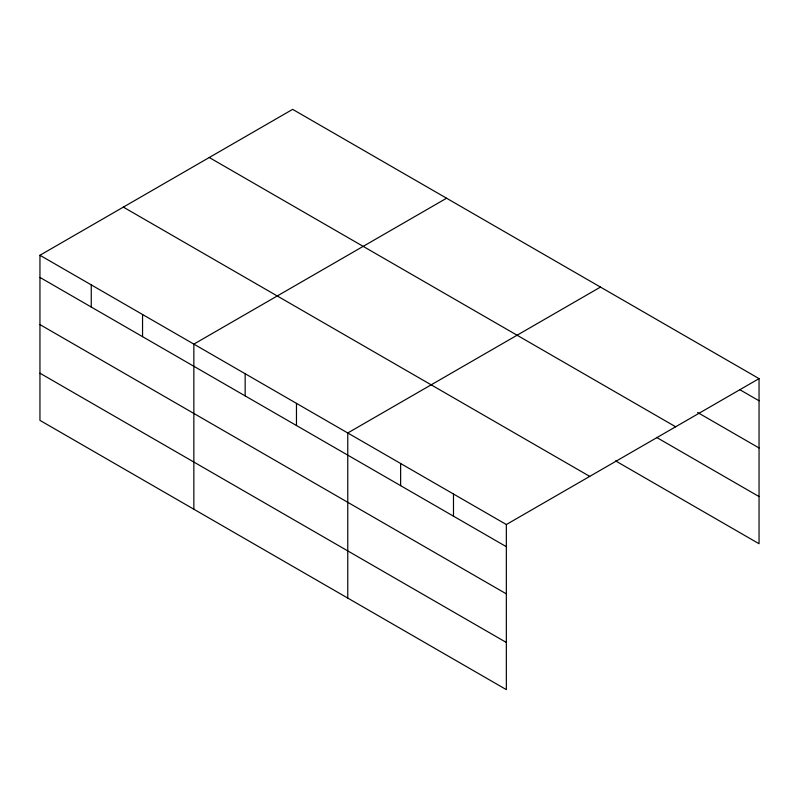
<?xml version="1.0" encoding="UTF-8"?>
<svg xmlns="http://www.w3.org/2000/svg" width="799" height="799" viewBox="0 0 799 799"><rect width="100%" height="100%" fill="white"/><g stroke="black" fill="none" stroke-linecap="round" stroke-linejoin="round"><path stroke-width="1.2" d="M615.58 460.903L759.05 543.739L759.05 378.626L292.654 109.363L39.95 255.261L39.95 420.374L506.346 689.637L506.346 524.534L39.95 255.261M446.571 198.222L193.857 344.119L193.857 509.233M600.478 287.081L347.765 432.978L347.765 598.091M506.346 524.534L759.05 378.626M739.634 389.582L759.05 400.788M697.567 412.464L759.05 447.969M209.268 157.513L675.654 426.776M656.568 437.403L759.05 496.569M123.346 207.111L589.732 476.384M39.95 277.423L506.346 546.696M39.95 324.594L506.346 593.867M39.95 373.193L506.346 642.466M453.482 494.012L453.482 516.174M400.629 463.5L400.629 485.662M296.469 403.355L296.469 425.517M245.163 373.742L245.163 395.904M142.552 314.496L142.552 336.659M91.256 284.883L91.256 307.046"/></g></svg>
